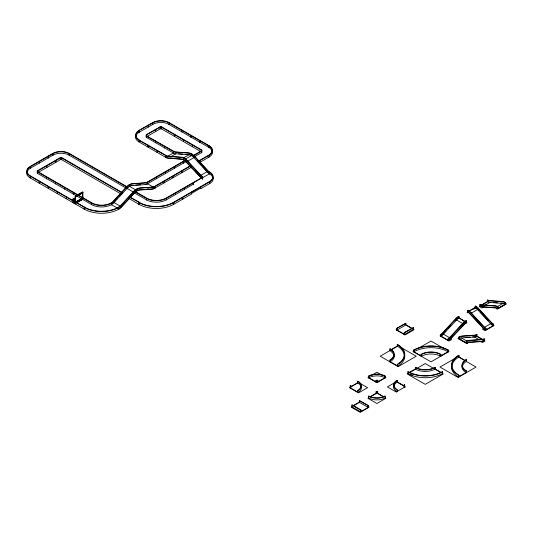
<?xml version="1.0" encoding="UTF-8"?>
<svg xmlns="http://www.w3.org/2000/svg" width="533" height="533" viewBox="0 0 533 533"><rect width="100%" height="100%" fill="white"/><g stroke="black" fill="none" stroke-linecap="round" stroke-linejoin="round"><path stroke-width="0.8" d="M154.237 188.089A8.701 5.024 -60 0 0 154.663 187.863L154.983 188.296L154.663 186.377A6.902 3.984 -60 0 1 152.698 187.03L139.613 187.976A10.5 6.063 -60 0 0 136.881 188.842M168.901 124.609L169.221 122.69L209.049 145.682A11.833 6.829 0 0 1 209.049 155.35L209.049 157.082L200.035 162.285L200.035 160.546M185.011 160.68L147.581 182.286A6.902 3.984 -60 0 1 145.622 182.946L132.53 183.885A10.5 6.063 -60 0 0 129.805 184.751L129.559 186.377L129.306 185.044A10.5 6.063 -60 0 0 126.588 187.323L113.496 201.487A6.902 3.984 -60 0 1 111.537 203.1A14.111 8.148 0 0 1 91.583 203.1L37.517 171.886A1.366 0.786 0 0 1 37.517 170.767L60.042 157.761A1.366 0.786 0 0 1 61.975 157.761L122.11 192.48M137.214 189.022L136.961 190.907M37.517 172.252A1.366 0.786 0 0 0 37.517 173.372L91.583 204.585A14.111 8.148 0 0 0 111.537 204.585A8.701 5.024 -60 0 0 114.002 202.567L127.094 188.396A8.701 5.024 -60 0 1 132.024 185.544L145.116 184.605A8.701 5.024 -60 0 0 147.581 183.772L147.261 182.099A6.902 3.984 -60 0 1 145.296 182.759L132.211 183.705A10.5 6.063 -60 0 0 129.492 184.565L128.979 184.858A10.5 6.063 -60 0 0 126.268 187.136L113.176 201.301A6.902 3.984 -60 0 1 111.217 202.913L111.19 202.926M191.027 165.75L191.027 167.489L153.251 189.015A8.994 5.19 -60 0 1 152.431 189.155L139.346 190.094A8.401 4.85 -60 0 0 137.367 190.674L134.769 192.646L121.084 207.437L118.939 209.103L118.619 208.669L118.939 208.856A8.701 5.024 -60 0 0 121.404 206.837L134.496 192.666A8.701 5.024 -60 0 1 139.426 189.821L152.518 188.875A8.701 5.024 -60 0 0 154.983 188.049L155.003 186.55L190.334 166.149M201.247 177.849L184.331 160.286L181.833 159.32L166.802 157.961L138.973 141.891L138.973 140.159L166.329 155.576A6.902 3.984 60 0 0 168.288 156.236L181.373 157.182A10.5 6.063 60 0 1 184.092 158.041L184.605 158.334A10.5 6.063 60 0 1 187.323 160.613L200.408 174.777A6.902 3.984 60 0 0 202.373 176.39L202.047 178.062L202.047 176.576A6.902 3.984 60 0 1 200.088 174.964L186.996 160.799A10.5 6.063 60 0 0 184.271 158.514L183.772 158.221A10.5 6.063 60 0 0 181.053 157.362L167.968 156.422A6.902 3.984 60 0 1 166.003 155.763L138.973 140.159A11.833 6.829 0 0 1 138.973 130.498L152.491 122.69A11.833 6.829 0 0 1 169.221 122.69M477.008 334.671L476.822 334.771A6.902 3.984 -60 0 1 475.023 335.337L461.938 336.283A10.5 6.063 -60 0 0 459.219 337.142L458.966 338.768A8.701 5.024 -60 0 1 461.431 337.942L474.517 336.996A8.701 5.024 -60 0 0 476.988 336.17L477.008 334.671L476.495 334.591A6.902 3.984 -60 0 1 474.703 335.15L461.618 336.096A10.5 6.063 -60 0 0 458.9 336.956L458.64 338.841L459.253 338.515M484.41 338.941L484.224 339.048A6.902 3.984 -60 0 1 482.425 339.608L469.34 340.554A10.5 6.063 -60 0 0 466.622 341.413L466.368 343.299L468.56 342.506L482.245 341.5L484.39 340.687L484.41 338.941L483.897 338.861A6.902 3.984 -60 0 1 482.105 339.421L469.02 340.367A10.5 6.063 -60 0 0 466.302 341.227L466.042 342.859A8.701 5.024 -60 0 1 466.255 342.739M486.043 328.361L485.696 330.273L483.344 328.395L469.486 313.431L468.287 312.451L467.674 312.818L467.035 312.445L467.674 312.072L467.701 310.339L468.254 310.293A10.5 6.063 60 0 1 470.972 312.571L484.057 326.742A6.902 3.984 60 0 0 485.849 328.255L486.023 329.834A8.701 5.024 60 0 1 485.81 329.714M475.103 306.069L475.076 307.541A8.701 5.024 60 0 1 477.541 309.56L490.633 323.731A8.701 5.024 60 0 0 493.098 325.75L493.252 323.977A6.902 3.984 60 0 1 491.459 322.472L478.374 308.301A10.5 6.063 60 0 0 475.656 306.022L475.336 306.209A10.5 6.063 60 0 1 478.048 308.487L491.14 322.652A6.902 3.984 60 0 0 492.932 324.164L493.125 324.277M493.445 324.091L493.425 325.81L492.619 325.35M78.944 194.532C79.304 194.445 79.19 193.832 78.777 194.878M74.067 201.221L73.82 201.587M116.954 198.836L113.682 202.38A8.701 5.024 -60 0 1 112.27 203.686M119.678 195.884L122.41 192.933M123.263 204.292L124.902 202.52M445.835 331L443.11 333.951A8.701 5.024 -60 0 1 442.716 334.358M448.566 328.042L450.745 325.683M455.109 320.959L456.201 319.78A8.701 5.024 -60 0 1 456.395 319.573M440.618 334.497L440.964 336.156A8.701 5.024 -60 0 0 443.429 334.131L456.521 319.967A8.701 5.024 -60 0 1 458.986 317.948L458.966 316.475L458.407 316.429A10.5 6.063 -60 0 0 455.695 318.707L442.603 332.872A6.902 3.984 -60 0 1 440.811 334.384L440.644 336.216M452.151 336.45L453.237 335.27M73.287 199.795L73.374 200.521M73.268 200.595L73.307 201.427M78.484 194.438L78.258 195.178L78.724 194.305L78.724 194.911M466.082 322.652L450.718 338.801L448.366 340.674L448.213 338.655A6.902 3.984 -60 0 0 450.005 337.149L463.097 322.978A10.5 6.063 -60 0 1 465.809 320.699L466.368 320.746L466.082 322.652L463.976 321.439M458.966 316.475L458.733 316.609A10.5 6.063 -60 0 0 456.015 318.887L442.923 333.058A6.902 3.984 -60 0 1 441.131 334.571L440.944 334.684M466.368 320.746L466.135 320.886A10.5 6.063 -60 0 0 463.417 323.165L450.325 337.336A6.902 3.984 -60 0 1 448.533 338.841L448.346 338.955M73.414 200.781L29.455 175.324A11.38 6.569 0 0 1 30.441 166.682L52.967 153.677A11.38 6.569 0 0 1 69.057 153.677L126.328 186.743M37.836 172.112L37.836 170.953L60.369 157.948A0.913 0.526 0 0 1 61.655 157.948L121.791 192.666M38.536 172.286L60.369 159.68A0.913 0.526 0 0 1 61.655 159.68L120.358 193.572M30.441 177.702L30.115 177.889A11.833 6.829 0 0 1 26.75 172.166M61.975 159.494L61.655 159.68L61.655 157.948M39.449 181.173L39.129 183.092M48.463 186.377L48.137 188.296L48.463 187.863M146.375 137.621L146.375 135.882A1.366 0.786 0 0 1 146.375 134.769L159.893 126.967A1.366 0.786 0 0 1 161.819 126.967L201.647 149.96A1.366 0.786 0 0 1 201.647 151.072L201.647 152.804M192.007 154.057L191.494 153.764A10.5 6.063 60 0 0 188.775 152.904L175.69 151.958A6.902 3.984 60 0 1 173.731 151.305L146.375 135.882L173.405 151.492A6.902 3.984 60 0 0 175.37 152.145L188.455 153.091A10.5 6.063 60 0 1 191.174 153.95L191.687 154.244A10.5 6.063 60 0 1 194.392 156.515L207.49 170.693A6.902 3.984 60 0 0 209.449 172.299L209.449 174.038M161.819 126.967L161.499 127.154A0.913 0.526 0 0 0 160.213 127.154L159.893 126.967M147.388 136.288L160.213 128.886A0.913 0.526 0 0 1 161.499 128.886L200.635 151.479M161.819 128.7L161.499 128.886L161.499 127.154L201.327 150.146L201.327 151.299M57.471 191.58L57.151 193.499L57.471 193.312M148.307 145.176L147.981 147.095L148.307 146.908M66.478 196.777L66.159 198.702L66.478 198.516M174.711 134.403L174.384 136.328L174.711 136.142M182.113 130.132L181.786 132.051M78.231 194.585L77.811 194.825M75.173 196.717L82.895 192.26M79.137 194.485L78.651 194.951L78.651 194.412M75.173 197.19L82.895 192.733M157.315 150.379L156.995 152.298L157.315 152.112M164.717 146.102L164.397 148.021M72.901 199.215L74.533 198.269L75.493 198.822L73.854 199.768L72.901 199.215L72.901 202.373L73.854 202.926L75.493 201.98L84.5 207.184A24.125 13.925 0 0 0 118.619 207.184L118.939 209.103A24.578 14.191 0 0 1 84.181 209.103L30.115 177.889L30.115 176.156A11.833 6.829 0 0 1 30.115 166.496L52.64 153.491A11.833 6.829 0 0 1 69.377 153.491L127.367 186.97M75.206 202.28L81.396 198.702M183.718 139.606L183.399 141.531L183.718 141.345M81.989 199.042L75.793 202.62L76.379 202.96L82.575 199.382M75.493 203.719L75.173 203.906L75.173 196.244L82.895 191.787L82.895 199.442M166.003 157.501L166.329 155.576M173.405 153.224L173.731 151.305M167.742 156.249L173.731 152.791M170.92 156.669L175.877 153.804L188.962 154.75A8.701 5.024 60 0 1 193.899 157.601L206.984 171.766A8.701 5.024 60 0 0 209.449 173.785A11.38 6.569 0 0 1 212.78 178.435M84.5 207.184L75.173 202.167M84.5 208.916L84.181 209.103L84.181 207.37A24.578 14.191 0 0 0 118.939 207.37A6.902 3.984 -60 0 0 120.898 205.765L133.99 191.594A10.5 6.063 -60 0 1 136.708 189.315L136.961 190.647L136.641 190.461M183.299 158.021L188.962 154.75M185.058 159.26L191.753 155.389M185.384 160.093L147.281 182.093M193.006 155.689L201.327 150.886A0.913 0.526 0 0 0 201.327 150.146M193.326 155.876L201.647 151.072M147.581 183.772L186.397 161.366M194.718 156.562L201.647 152.558A1.366 0.786 0 0 0 201.767 151.525M187.523 161.279L193.899 157.601M154.683 186.363L190.707 165.563M198.329 161.166L208.729 155.163A11.38 6.569 0 0 0 208.729 145.869L168.901 122.876A11.38 6.569 0 0 0 152.811 122.876L152.491 122.69L152.491 124.429M198.649 161.352L209.049 155.35M191.993 154.05A10.5 6.063 60 0 1 194.712 156.329L207.81 170.507A6.902 3.984 60 0 0 209.775 172.119L209.449 172.299A11.38 6.569 0 0 1 209.449 181.593L173.405 202.4A24.125 13.925 0 0 1 139.293 202.4L129.666 197.21M138.327 204.692L139.293 203.886M200.615 175.444L206.984 171.766M202.373 179.235L202.373 176.39A1.366 0.786 0 0 1 202.373 177.502L166.003 198.129A13.651 7.882 0 0 1 146.695 198.129L135.955 191.927M134.922 191.7L146.375 198.316A14.111 8.148 0 0 0 166.329 198.316L202.373 177.502M209.562 173.478A8.701 5.024 60 0 0 209.775 173.598L202.373 177.875A1.366 0.786 0 0 1 202.373 178.988M193.359 184.191L166.329 199.802A14.111 8.148 0 0 1 146.375 199.802L134.203 192.773M191.427 191.993L191.753 193.919L173.731 204.319A24.578 14.191 0 0 1 138.973 204.319L138.973 202.587A24.578 14.191 0 0 0 173.731 202.587L209.775 181.78A11.833 6.829 0 0 0 209.775 172.112M191.427 193.479L200.441 188.282M200.441 186.797L200.761 188.715L209.775 183.512A11.833 6.829 0 0 0 213.14 177.789M396.685 330.12L396.685 328.388L405.693 323.185L406.019 325.103L412.389 328.781M396.685 328.388L406.019 323.371M404.087 334.391L404.087 332.659L413.421 327.642L413.421 329.374L404.407 334.577L404.407 332.845L413.421 327.642M389.85 361.794L389.85 360.061A13.651 7.882 0 0 0 389.85 348.915L390.169 348.729A14.111 8.148 0 0 1 390.169 360.248L390.169 361.98M397.252 366.071L397.252 364.339A24.125 13.925 0 0 0 397.252 344.638L397.571 344.458A24.578 14.191 0 0 1 397.571 364.519L397.571 366.258A24.578 14.191 0 0 0 404.56 354.372M390.882 349.808L397.252 346.13A24.125 13.925 0 0 1 404.227 357.19M390.169 350.461L380.196 356.224L398.218 366.631L416.24 356.224L401.102 347.483M390.882 350.054L397.252 346.377L397.252 344.638M479.94 304.403L480.126 304.51A6.902 3.984 60 0 0 481.919 305.069L495.01 306.015A10.5 6.063 60 0 1 497.729 306.875L497.982 308.76L495.79 307.967L482.105 306.955L479.96 306.149L479.94 304.403L480.453 304.323A6.902 3.984 60 0 0 482.245 304.883L495.33 305.829A10.5 6.063 60 0 1 498.049 306.688L498.302 308.314A8.701 5.024 60 0 0 498.095 308.201M487.342 300.126L487.528 300.232A6.902 3.984 60 0 0 489.321 300.799L502.412 301.738A10.5 6.063 60 0 1 505.131 302.597L505.384 304.23A8.701 5.024 60 0 0 502.919 303.397L489.827 302.458A8.701 5.024 60 0 1 487.362 301.625L487.342 300.126L487.855 300.046A6.902 3.984 60 0 0 489.647 300.612L502.732 301.558A10.5 6.063 60 0 1 505.451 302.418L505.704 304.303L505.297 304.07M468.707 311.219L475.403 307.354M469.78 310.859L474.696 308.021M473.597 309.007L475.702 307.788M473.704 309.073L475.809 307.854M480.993 305.309L487.682 301.438M487.682 301.691L479.32 306.522L481.892 308.007L483.971 306.808M471.172 313.237L477.541 309.56M484.87 305.316L489.827 302.458M350.201 385.572L350.527 385.386A1.366 0.786 0 0 1 350.527 386.505L350.201 386.318A0.913 0.526 0 0 0 350.201 385.572L350.201 388.051A0.913 0.526 0 0 0 350.461 387.751M357.603 392.321L357.603 390.589A11.38 6.569 0 0 0 357.603 381.302L357.929 381.115A11.833 6.829 0 0 1 357.929 390.776L357.929 392.508A11.833 6.829 0 0 0 361.294 386.785M350.527 387.125L349.561 387.678L358.569 392.881L367.583 387.678L359.955 383.28M351.234 386.711L357.929 382.847M372.067 375.065L376.924 372.261L381.775 375.065M418.731 348.122L430.99 341.047L444.682 348.955M441.284 335.104L439.998 335.843L449.013 341.047L451.584 339.561L450.198 338.761M497.256 306.668L502.919 303.397M497.342 308.387L496.696 308.76L497.342 309.133L506.35 303.93L505.704 303.557M498.275 308.127L499.681 307.314M497.675 308.58L505.397 304.123M375.958 382.108L375.958 380.375L376.278 380.562A0.913 0.526 0 0 1 377.564 380.562L377.89 380.375L377.89 382.108M368.556 377.837L368.556 376.105L368.876 376.285A11.38 6.569 0 0 1 384.966 376.285L385.292 376.105L385.292 377.837M385.932 377.464L376.924 382.667L367.91 377.464M484.264 327.409L490.633 323.731M407.872 371.841L408.191 371.661A24.125 13.925 0 0 0 442.303 371.661L442.63 373.58A24.578 14.191 0 0 1 407.872 373.58L407.872 371.841A24.578 14.191 0 0 0 442.63 371.841M415.274 369.302L415.593 367.384A13.651 7.882 0 0 0 434.901 367.384L435.228 369.302L440.185 372.167M483.864 328.355L482.478 329.154L485.057 330.64L494.064 325.436M351.78 405L360.788 410.203L360.788 411.936L351.78 406.732L352.1 404.814L361.114 410.017L361.114 411.749M359.182 402.462L359.502 400.543L368.51 405.746L368.51 407.478M408.898 372.734L415.274 369.056A14.111 8.148 0 0 0 435.228 369.056L440.891 372.327M368.556 397.904L368.876 395.986A11.38 6.569 0 0 0 384.966 395.986L385.292 397.904A11.833 6.829 0 0 1 368.556 397.904L367.91 398.271L376.924 403.474L385.932 398.271L384.966 397.718M370.295 396.898L375.958 393.627L376.278 391.708A0.913 0.526 0 0 0 377.564 391.708L377.89 393.627M421.01 356.097L421.01 354.365L421.337 354.552A13.651 7.882 0 0 1 440.644 354.552L440.964 354.365L440.964 356.097M413.608 351.827L413.608 350.088L413.934 350.274A24.125 13.925 0 0 1 448.046 350.274L448.366 350.088L448.366 351.827M408.191 373.393L407.225 373.953L425.247 384.353L443.269 373.953L442.303 373.393L442.303 371.661M408.898 372.987L415.593 369.116M416.286 368.723L425.247 363.546L434.215 368.723M352.806 405.893L359.182 402.215L368.19 407.419L361.114 411.503M353.519 405.733L359.502 402.275L359.502 400.543M370.295 396.652L375.958 393.381A1.366 0.786 0 0 0 377.89 393.381L383.553 396.652M395.006 382.501L387.378 386.905L396.392 392.108L397.358 391.548L397.358 389.816A11.38 6.569 0 0 1 397.358 380.522L397.038 380.335A11.833 6.829 0 0 0 397.038 390.003L397.038 391.735A11.833 6.829 0 0 1 393.567 386.905M449.013 351.454L430.99 361.854L412.968 351.454M359.182 400.729L368.51 405.746M397.358 391.302L404.44 387.211A1.366 0.786 0 0 1 404.44 386.099L397.358 382.008A11.38 6.569 0 0 0 394.12 385.799M455.135 358.316L439.998 367.057L458.02 377.464L476.042 367.057L466.069 361.301M451.678 365.205A24.578 14.191 0 0 0 458.666 377.091L458.986 375.172A24.125 13.925 0 0 1 458.986 355.478L458.666 355.291L458.666 357.023L464.649 360.481M466.069 371.088L466.388 370.901A13.651 7.882 0 0 1 466.388 359.748L466.069 359.568A14.111 8.148 0 0 0 466.069 371.088L466.069 372.82M458.986 376.658L466.069 372.574A14.111 8.148 0 0 1 462.417 364.705M147.581 182.286L147.581 184.025M154.983 186.563L155.003 186.55A6.902 3.984 -60 0 1 153.024 187.216L139.932 188.162A10.5 6.063 -60 0 0 137.208 189.028M131.704 185.364L133.337 185.244M135.795 185.064L140.705 184.711M147.288 189.042L148.92 188.929M465.202 337.456L470.106 337.103M472.564 336.929L474.197 336.809M468.514 342.026L470.146 341.906M475.876 341.493L477.508 341.38M178.648 153.797L182.739 154.09M186.01 154.33L189.282 154.563A8.701 5.024 60 0 1 189.481 154.583M170.427 158.015L172.066 158.128M177.789 158.541L179.428 158.661M493.425 302.504L497.516 302.804M500.787 303.037L503.239 303.217A8.701 5.024 60 0 1 503.432 303.23M492.565 307.255L494.204 307.368M173.385 151.479L173.405 152.978A8.701 5.024 60 0 0 175.877 153.804M165.983 155.749L166.003 157.248A8.701 5.024 60 0 0 168.475 158.081L181.56 159.021A8.701 5.024 60 0 1 186.497 161.872L199.582 176.043A8.701 5.024 60 0 0 201.84 177.935M159.893 128.7L160.213 128.886L160.213 127.154L146.375 134.769M208.729 156.895L209.049 157.082A11.833 6.829 0 0 0 212.414 151.359M147.981 125.295L148.307 127.214M155.383 129.566L155.709 131.484L155.383 131.051M467.674 312.072L468.287 312.451M173.405 152.978L146.375 137.367A1.366 0.786 0 0 1 146.255 136.335M458.64 316.289L458.666 317.761L465.356 321.626M466.069 322.032L466.388 322.218A8.701 5.024 -60 0 0 463.923 324.237L450.831 338.408A8.701 5.024 -60 0 1 448.366 340.427L440.644 335.97A8.701 5.024 -60 0 0 441.064 335.71M465.742 322.851L466.388 323.218L467.035 322.851L458.666 317.761M456.521 319.967L462.891 323.644M191.673 167.855L190.707 167.049M476.662 335.983L483.358 339.847M484.064 340.254L484.39 340.44A8.701 5.024 -60 0 1 481.919 341.267L468.833 342.213A8.701 5.024 -60 0 0 466.368 343.039L458.64 338.582A8.701 5.024 -60 0 1 459.273 338.255M476.662 336.23L485.03 341.06L482.458 342.546L480.38 341.347M474.517 336.996L479.473 339.854M181.693 172.499L182.013 172.685L182.013 170.953M461.431 337.942L467.095 341.207M459.286 338.468L458.64 338.095L458 338.468L467.008 343.672L467.654 343.299L467.008 342.926M458.946 338.662L463.164 341.093M464.563 341.906L466.075 342.666M172.685 177.702L173.005 177.889L173.005 176.156M443.429 334.131L449.805 337.815M412.389 328.535L406.019 324.857L397.005 330.06L404.087 334.144M413.095 329.194L414.061 329.747L405.053 334.951L396.039 329.747M465.356 360.641L458.986 356.963A24.125 13.925 0 0 0 451.924 366.811M182.419 198.936L182.739 199.115L182.739 197.383M147.261 183.585L153.95 187.456M173.405 204.132L173.731 204.319L173.731 202.587M129.213 184.718L129.579 184.878M136.981 189.148L136.381 189.128A10.5 6.063 -60 0 0 133.663 191.407L120.578 205.578A6.902 3.984 -60 0 1 118.619 207.184M135.928 190.054L129.239 186.19A8.701 5.024 -60 0 1 129.446 186.07M421.01 355.851L413.934 351.76A24.125 13.925 0 0 1 448.046 351.76L440.964 355.851A14.111 8.148 0 0 0 439.578 355.145M127.094 188.396L133.463 192.073M27.103 172.812A11.38 6.569 0 0 1 30.441 168.168L52.967 155.163A11.38 6.569 0 0 1 69.057 155.163L126.328 188.229M129.985 197.03L139.293 202.4M128.946 198.536L138.973 204.319M55.539 162.099L55.858 162.285L55.858 160.546M397.252 365.825L390.169 361.734A14.111 8.148 0 0 0 394.187 354.911M114.002 202.567L120.378 206.244M117.906 208.263L111.217 204.645M404.76 384.799A0.913 0.526 0 0 0 404.76 385.539L404.44 385.725A1.366 0.786 0 0 1 404.44 384.613L404.76 387.278A0.913 0.526 0 0 1 404.76 386.532M80.956 198.956L82.129 199.635M80.516 199.215L81.689 199.895M398.064 382.667L405.4 386.905L404.44 387.464L404.44 384.613M80.07 199.469L81.243 200.148M79.63 199.728L80.803 200.401M79.184 199.982L80.363 200.661M78.744 200.235L79.917 200.914M78.298 200.495L79.477 201.168M77.858 200.748L79.031 201.427M77.418 201.001L78.591 201.681M76.972 201.261L78.144 201.934M73.374 199.728L73.134 199.195L73.707 199.042M76.532 201.514L77.705 202.194M76.086 201.767L77.265 202.447M30.115 176.156L73.094 200.968M375.958 381.861L368.876 377.777A11.38 6.569 0 0 1 384.966 377.777L377.89 381.861A1.366 0.786 0 0 0 377.604 381.735M383.553 396.898L377.564 393.441L377.564 391.708M357.603 392.075L350.527 387.991A1.366 0.786 0 0 0 350.527 386.871L357.603 382.787A11.38 6.569 0 0 1 360.941 387.431M367.77 406.306L369.156 407.105L360.148 412.309L351.134 407.105L352.1 406.299M467.701 310.339L467.934 310.479A10.5 6.063 60 0 1 470.646 312.758L483.737 326.929A6.902 3.984 60 0 0 485.53 328.435L485.723 328.548M202.047 176.576L202.074 176.59A0.913 0.526 0 0 1 202.047 177.316M478.954 310.552L477.868 309.373A8.701 5.024 60 0 0 477.475 308.967M480.593 312.325L488.228 320.593M473.191 316.602L475.369 318.961M197.49 160.953L201.307 165.09M202.4 166.269L207.304 171.579A8.701 5.024 60 0 0 208.103 172.372M190.088 165.23L191.18 166.409M194.998 170.54L197.723 173.491M448.02 338.768L448.046 340.241A8.701 5.024 -60 0 0 448.679 339.841M466.388 359.748L466.388 361.487A13.651 7.882 0 0 0 462.391 367.057M466.388 370.901L466.388 372.634M458.986 355.478L458.986 357.21M458.986 375.172L458.986 376.904M448.046 350.274L448.046 352.007M440.644 354.552L440.644 356.284A13.651 7.882 0 0 0 421.337 356.284L421.337 354.552M434.901 367.384L434.901 369.116M413.934 350.274L413.934 352.007M397.358 380.522L397.358 382.261M397.005 328.575L397.005 330.307M389.85 348.915L389.85 350.647A13.651 7.882 0 0 1 393.847 356.224M384.966 376.285L384.966 378.024M377.564 380.562L377.564 382.294A0.913 0.526 0 0 0 376.278 382.294L376.278 380.562M376.278 391.708L376.278 393.441M368.876 376.285L368.876 378.024M368.19 405.933L368.19 407.665M357.603 381.302L357.603 383.034M350.527 385.386L350.527 388.237M209.775 181.78L209.775 183.512L209.449 183.079M209.049 145.682L209.049 147.421M208.729 145.869L208.729 147.608M200.761 186.976L200.761 188.715M199.808 140.725L199.808 142.458M199.715 140.665L199.715 142.404M193.359 182.706L193.359 184.438M192.633 146.242L192.313 146.675L192.313 144.943M191.12 137.068L191.12 135.335L190.801 137.254M184.351 187.909L184.351 189.641M183.625 161.479L183.625 163.211M175.337 193.113L175.337 194.845M174.611 166.682L174.611 168.415M166.329 198.316L166.329 200.048M165.603 171.886L165.603 173.618M163.991 181.36L163.991 183.092M156.589 177.083L156.589 178.821M156.269 176.896L156.269 178.635M155.709 142.637L155.709 140.899L155.383 142.817M152.811 124.609L152.811 122.876L138.973 130.498L138.973 132.231M146.695 136.108L146.695 134.956A0.913 0.526 0 0 0 146.695 135.695M146.375 198.316L146.375 200.048M139.293 132.417L139.293 130.678A11.38 6.569 0 0 0 139.293 139.972M139.293 141.458L138.973 141.891A11.833 6.829 0 0 1 135.609 136.168M111.537 204.832L111.217 202.913A13.651 7.882 0 0 1 91.903 202.913L37.836 171.699A0.913 0.526 0 0 1 37.836 170.953M91.583 203.1L91.583 204.832M82.575 192.919L82.575 199.628M81.769 192.44L81.769 193.379M80.963 192.899L80.963 193.845M79.997 193.459L79.997 194.405M79.703 193.805L79.284 193.979M79.53 193.905L79.457 194.485L79.457 193.945M79.031 194.019L79.031 194.958M78.144 194.525L78.144 195.471M78.058 194.758L77.985 195.338L77.985 194.798M77.265 195.038L77.265 195.984M76.219 195.644L76.219 196.584M75.493 197.003L75.493 201.98M73.854 199.768L73.854 202.926M73.561 192.693L73.561 194.425M69.057 153.677L69.057 155.163M64.553 187.489L64.553 189.222M60.369 157.948L60.369 159.68L60.042 159.247A1.366 0.786 0 0 1 60.329 159.12M55.539 182.286L55.539 184.025M52.967 153.677L52.967 155.409M48.463 156.276L48.463 158.008M48.137 156.089L48.137 157.821M46.851 165.75L46.851 167.489L46.531 167.049M46.531 177.083L46.531 178.821M39.449 161.479L39.449 163.211M37.517 170.767L37.517 173.618M30.441 166.682L30.441 168.415M126.767 188.209A8.701 5.024 -60 0 1 126.967 188.002M127.16 187.803A8.701 5.024 -60 0 1 128.186 186.903M130.905 185.491A8.701 5.024 -60 0 1 131.111 185.444M131.311 185.411A8.701 5.024 -60 0 1 131.511 185.377M153.404 188.435A8.701 5.024 -60 0 1 153.198 188.502M146.628 183.918A8.701 5.024 -60 0 1 146.209 184.092M145.382 184.331A8.701 5.024 -60 0 1 145.183 184.371M135.589 191.174A8.701 5.024 -60 0 1 135.795 191.014M136.215 190.721A8.701 5.024 -60 0 1 136.428 190.587M137.274 190.134A8.701 5.024 -60 0 1 137.481 190.041M111.85 203.992A8.701 5.024 -60 0 1 111.637 204.139M208.723 172.892A8.701 5.024 60 0 1 208.31 172.552M189.675 154.61A8.701 5.024 60 0 1 190.081 154.697M190.907 154.97A8.701 5.024 60 0 1 191.12 155.063M191.96 155.516A8.701 5.024 60 0 1 192.173 155.656M193.219 156.442A8.701 5.024 60 0 1 194.219 157.415M175.604 153.537A8.701 5.024 60 0 1 175.397 153.491M135.962 136.814A11.38 6.569 0 0 1 139.293 132.171L152.811 124.362A11.38 6.569 0 0 1 168.901 124.362L208.729 147.355A11.38 6.569 0 0 1 212.061 152.005M412.515 375.125A24.125 13.925 0 0 1 410.563 374.346M435.228 367.57A14.111 8.148 0 0 1 415.274 367.57M481.546 306.288A8.701 5.024 60 0 1 481.332 306.215M480.493 305.835A8.701 5.024 60 0 1 480.28 305.715L479.96 305.902A8.701 5.024 60 0 0 482.425 306.728L495.517 307.674A8.701 5.024 60 0 1 497.982 308.5L505.704 304.043A8.701 5.024 60 0 0 505.284 303.817M497.249 307.814A8.701 5.024 60 0 1 497.462 307.894M503.832 303.297A8.701 5.024 60 0 1 504.038 303.344M490.153 302.271A8.701 5.024 60 0 1 489.76 302.224M489.56 302.184A8.701 5.024 60 0 1 489.354 302.138M488.528 301.858A8.701 5.024 60 0 1 488.108 301.671M493.212 325.436A8.701 5.024 60 0 0 493.425 325.563L485.696 330.02A8.701 5.024 60 0 1 483.231 328.002L470.139 313.837A8.701 5.024 60 0 0 467.674 311.812M492.785 325.163A8.701 5.024 60 0 1 492.579 325.01M492.159 324.684A8.701 5.024 60 0 1 490.953 323.544M468.634 312.032A8.701 5.024 60 0 1 468.84 312.185M476.449 308.067A8.701 5.024 60 0 1 477.275 308.774M459.693 338.082A8.701 5.024 -60 0 1 460.106 337.942M466.675 342.526A8.701 5.024 -60 0 1 466.888 342.439M476.029 336.31A8.701 5.024 -60 0 1 475.609 336.483M483.857 340.374A8.701 5.024 -60 0 1 483.644 340.48M482.805 340.834A8.701 5.024 -60 0 1 482.598 340.893M458.666 375.359A24.578 14.191 0 0 1 458.666 355.291M377.89 391.895A1.366 0.786 0 0 1 375.958 391.895M385.292 396.166A11.833 6.829 0 0 1 368.556 396.166M413.608 350.088A24.578 14.191 0 0 1 448.366 350.088M421.01 354.365A14.111 8.148 0 0 1 440.964 354.365M350.201 387.311A0.913 0.526 0 0 1 350.441 387.544M368.556 376.105A11.833 6.829 0 0 1 385.292 376.105M375.958 380.375A1.366 0.786 0 0 1 377.89 380.375M442.517 334.551A8.701 5.024 -60 0 1 442.11 334.917M441.904 335.09A8.701 5.024 -60 0 1 441.484 335.417M456.594 319.374A8.701 5.024 -60 0 1 457.614 318.474M458.034 318.161A8.701 5.024 -60 0 1 458.24 318.021M465.642 322.292A8.701 5.024 -60 0 1 465.855 322.159M74.347 200.175C75.899 200.135 73.301 203.086 75.026 201.774C73.774 201.607 75.633 198.969 74.347 200.175M80.157 193.632L79.81 194.239L80.157 193.632"/></g></svg>
